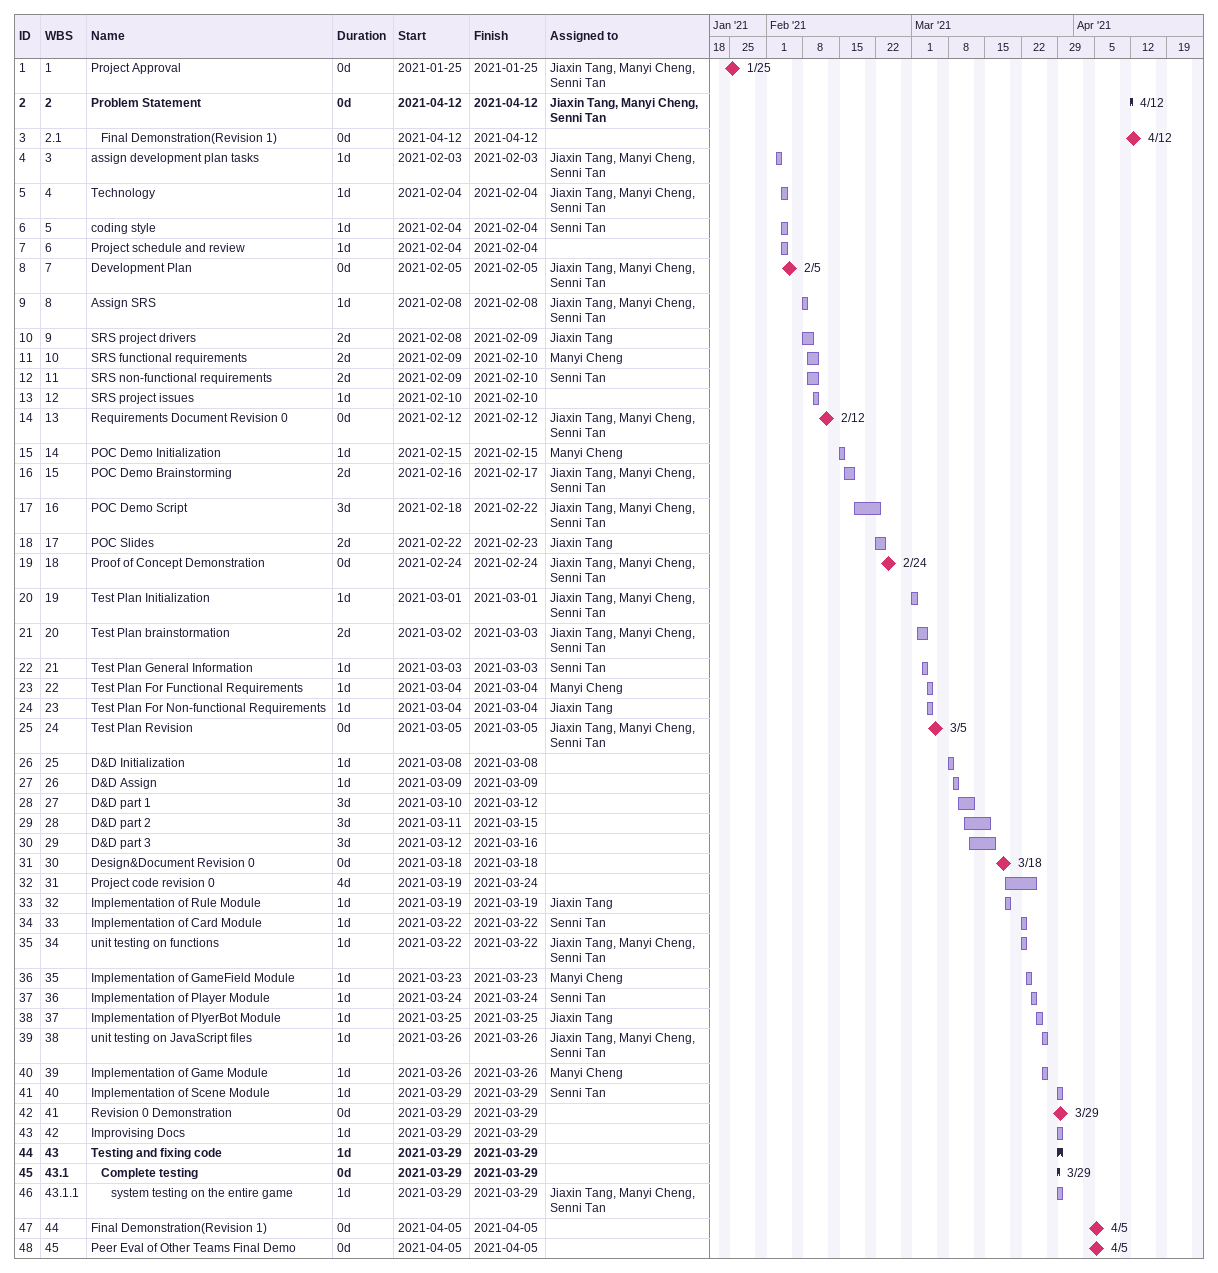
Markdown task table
| ID | WBS | Task | Duration | Start | Finish | Resources |
|---|---|---|---|---|---|---|
| 1 | 1 | Project Approval | 0d | 2021-01-25 | 2021-01-25 | Jiaxin Tang, Manyi Cheng, Senni Tan |
| 2 | 2 | **Problem Statement** | 0d | 2021-04-12 | 2021-04-12 | Jiaxin Tang, Manyi Cheng, Senni Tan |
| 3 | 2.1 | Final Demonstration(Revision 1) | 0d | 2021-04-12 | 2021-04-12 |  |
| 4 | 3 | assign development plan tasks | 1d | 2021-02-03 | 2021-02-03 | Jiaxin Tang, Manyi Cheng, Senni Tan |
| 5 | 4 | Technology | 1d | 2021-02-04 | 2021-02-04 | Jiaxin Tang, Manyi Cheng, Senni Tan |
| 6 | 5 | coding style | 1d | 2021-02-04 | 2021-02-04 | Senni Tan |
| 7 | 6 | Project schedule and review | 1d | 2021-02-04 | 2021-02-04 |  |
| 8 | 7 | Development Plan | 0d | 2021-02-05 | 2021-02-05 | Jiaxin Tang, Manyi Cheng, Senni Tan |
| 9 | 8 | Assign SRS | 1d | 2021-02-08 | 2021-02-08 | Jiaxin Tang, Manyi Cheng, Senni Tan |
| 10 | 9 | SRS project drivers | 2d | 2021-02-08 | 2021-02-09 | Jiaxin Tang |
| 11 | 10 | SRS functional requirements | 2d | 2021-02-09 | 2021-02-10 | Manyi Cheng |
| 12 | 11 | SRS non-functional requirements | 2d | 2021-02-09 | 2021-02-10 | Senni Tan |
| 13 | 12 | SRS project issues | 1d | 2021-02-10 | 2021-02-10 |  |
| 14 | 13 | Requirements Document Revision 0 | 0d | 2021-02-12 | 2021-02-12 | Jiaxin Tang, Manyi Cheng, Senni Tan |
| 15 | 14 | POC Demo Initialization | 1d | 2021-02-15 | 2021-02-15 | Manyi Cheng |
| 16 | 15 | POC Demo Brainstorming | 2d | 2021-02-16 | 2021-02-17 | Jiaxin Tang, Manyi Cheng, Senni Tan |
| 17 | 16 | POC Demo Script | 3d | 2021-02-18 | 2021-02-22 | Jiaxin Tang, Manyi Cheng, Senni Tan |
| 18 | 17 | POC Slides | 2d | 2021-02-22 | 2021-02-23 | Jiaxin Tang |
| 19 | 18 | Proof of Concept Demonstration | 0d | 2021-02-24 | 2021-02-24 | Jiaxin Tang, Manyi Cheng, Senni Tan |
| 20 | 19 | Test Plan Initialization | 1d | 2021-03-01 | 2021-03-01 | Jiaxin Tang, Manyi Cheng, Senni Tan |
| 21 | 20 | Test Plan brainstormation | 2d | 2021-03-02 | 2021-03-03 | Jiaxin Tang, Manyi Cheng, Senni Tan |
| 22 | 21 | Test Plan General Information | 1d | 2021-03-03 | 2021-03-03 | Senni Tan |
| 23 | 22 | Test Plan For Functional Requirements | 1d | 2021-03-04 | 2021-03-04 | Manyi Cheng |
| 24 | 23 | Test Plan For Non-functional Requirements | 1d | 2021-03-04 | 2021-03-04 | Jiaxin Tang |
| 25 | 24 | Test Plan Revision | 0d | 2021-03-05 | 2021-03-05 | Jiaxin Tang, Manyi Cheng, Senni Tan |
| 26 | 25 | D&D Initialization | 1d | 2021-03-08 | 2021-03-08 |  |
| 27 | 26 | D&D Assign | 1d | 2021-03-09 | 2021-03-09 |  |
| 28 | 27 | D&D part 1 | 3d | 2021-03-10 | 2021-03-12 |  |
| 29 | 28 | D&D part 2 | 3d | 2021-03-11 | 2021-03-15 |  |
| 30 | 29 | D&D part 3 | 3d | 2021-03-12 | 2021-03-16 |  |
| 31 | 30 | Design&Document Revision 0 | 0d | 2021-03-18 | 2021-03-18 |  |
| 32 | 31 | Project code revision 0 | 4d | 2021-03-19 | 2021-03-24 |  |
| 33 | 32 | Implementation of Rule Module | 1d | 2021-03-19 | 2021-03-19 | Jiaxin Tang |
| 34 | 33 | Implementation of Card Module | 1d | 2021-03-22 | 2021-03-22 | Senni Tan |
| 35 | 34 | unit testing on functions | 1d | 2021-03-22 | 2021-03-22 | Jiaxin Tang, Manyi Cheng, Senni Tan |
| 36 | 35 | Implementation of GameField Module | 1d | 2021-03-23 | 2021-03-23 | Manyi Cheng |
| 37 | 36 | Implementation of Player Module | 1d | 2021-03-24 | 2021-03-24 | Senni Tan |
| 38 | 37 | Implementation of PlyerBot Module | 1d | 2021-03-25 | 2021-03-25 | Jiaxin Tang |
| 39 | 38 | unit testing on JavaScript files | 1d | 2021-03-26 | 2021-03-26 | Jiaxin Tang, Manyi Cheng, Senni Tan |
| 40 | 39 | Implementation of Game Module | 1d | 2021-03-26 | 2021-03-26 | Manyi Cheng |
| 41 | 40 | Implementation of Scene Module | 1d | 2021-03-29 | 2021-03-29 | Senni Tan |
| 42 | 41 | Revision 0 Demonstration | 0d | 2021-03-29 | 2021-03-29 |  |
| 43 | 42 | Improvising Docs | 1d | 2021-03-29 | 2021-03-29 |  |
| 44 | 43 | **Testing and fixing code** | 1d | 2021-03-29 | 2021-03-29 |  |
| 45 | 43.1 | **Complete testing** | 0d | 2021-03-29 | 2021-03-29 |  |
| 46 | 43.1.1 | system testing on the entire game | 1d | 2021-03-29 | 2021-03-29 | Jiaxin Tang, Manyi Cheng, Senni Tan |
| 47 | 44 | Final Demonstration(Revision 1) | 0d | 2021-04-05 | 2021-04-05 |  |
| 48 | 45 | Peer Eval of Other Teams Final Demo | 0d | 2021-04-05 | 2021-04-05 |  |
